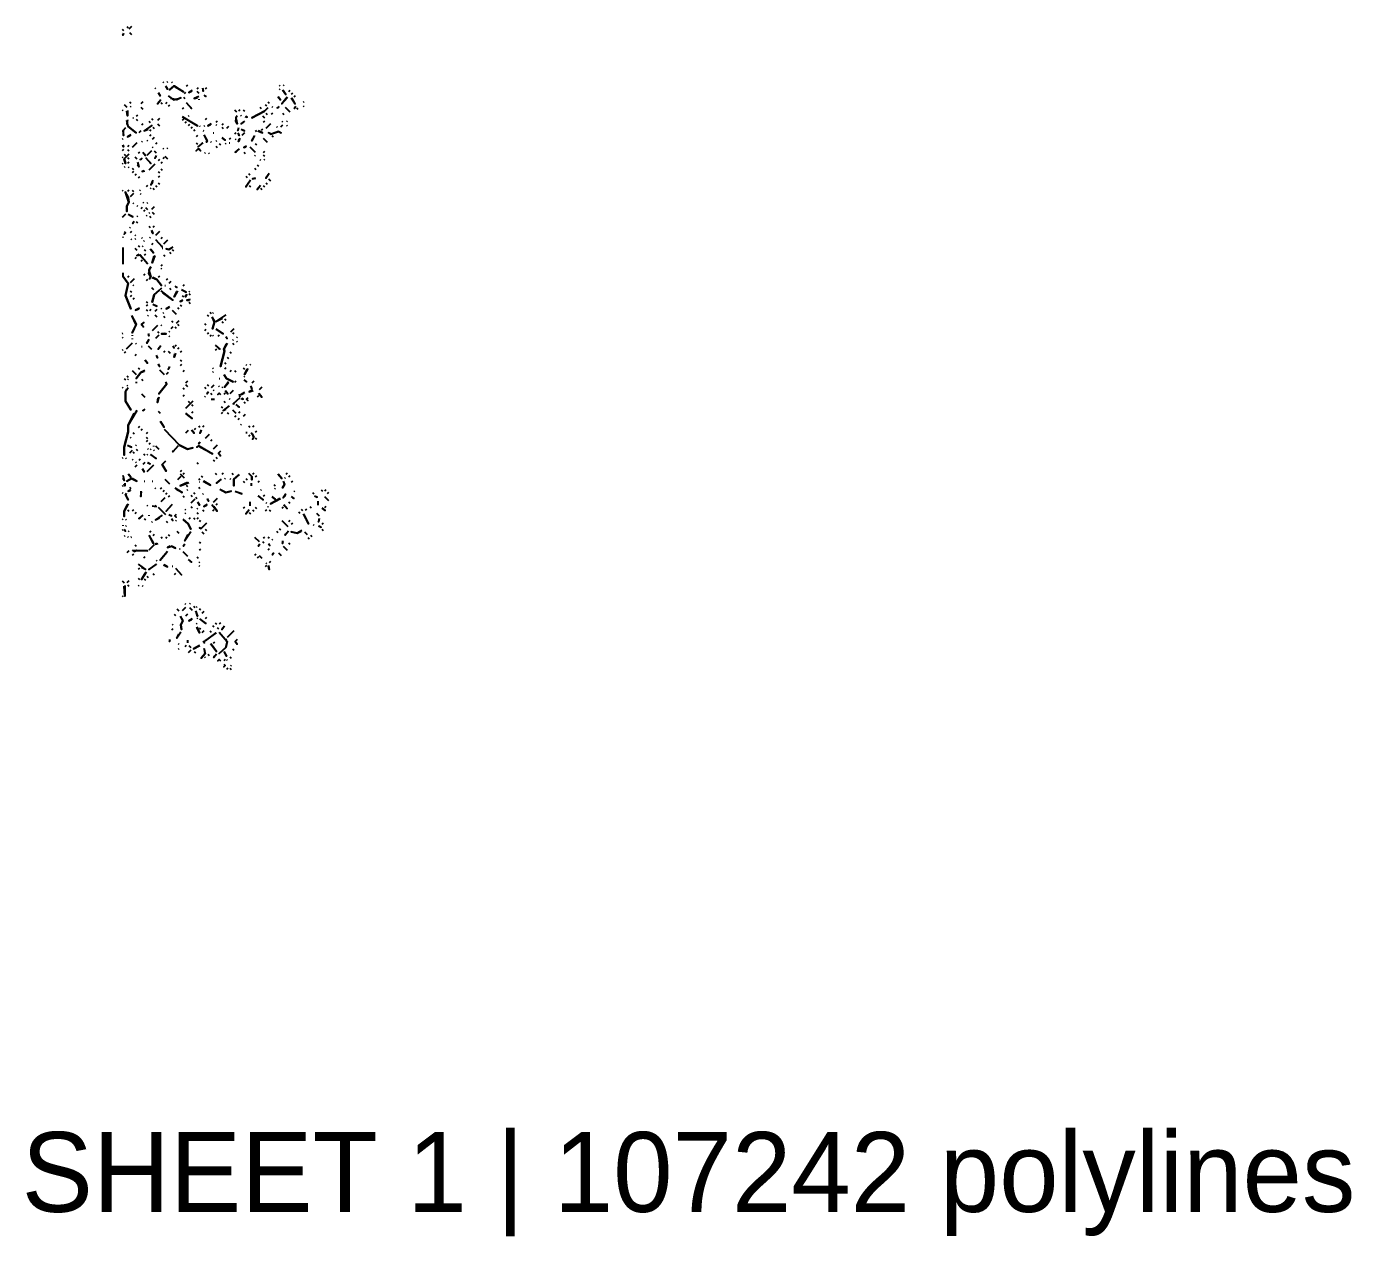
# Model space of a CAD drawing. Extents: x 1 to 2775, y -31 to 2075.
# Drawn here: x 1.2 to 333.1, y -30.8 to 272.2 of the extents above; entities that cross this region are included whole.
import ezdxf

# ---------------------------------------------------------------- set-up
doc = ezdxf.new("R2010")
doc.units = 0
doc.layers.add('LINEWORK', color=4, linetype='CONTINUOUS')
doc.layers.add('TITLEBLOCK', color=2, linetype='CONTINUOUS')

msp = doc.modelspace()

# ---------------------------------------------------------------- linework, layer by layer
at = {"layer": 'LINEWORK'}
for points in [[(26.3333, 272.1667), (26.6667, 271.8333)], [(27.5, 272.1667), (26.8333, 271.5)], [(25.1667, 271.5), (25.5, 271.1667)], [(25.5, 270.5), (25.3333, 270), (25.5, 270.3333)], [(27, 270.6667), (27.5, 270.1667)], [(33.3333, 256.8333), (33.5, 256.6667)], [(34.1667, 255.6667), (34.6667, 254.8333), (34.3333, 255.5)], [(35.3333, 258.3333), (35.5, 258.1667)], [(36, 257.3333), (36.5, 256.5), (36.1667, 257.1667)], [(36.5, 258.3333), (36.3333, 258.1667)], [(38.1667, 257.3333), (37, 256.3333), (38.1667, 257.3333), (40.5, 255.8333), (38.5, 257)], [(37.5, 258.3333), (37.6667, 258.1667)], [(41, 255.6667), (40.6667, 255.3333)], [(41.5, 257.5), (41.1667, 257.1667)], [(42.6667, 256.1667), (41.8333, 255.6667), (42.5, 256)], [(44.1667, 256.8333), (43.8333, 256.5)], [(43.8333, 256), (44.3333, 255.5)], [(45.3333, 256.8333), (45.5, 256), (45.5, 256.6667)], [(46.3333, 256.8333), (46, 256.5)], [(64.5, 257.5), (64.6667, 257.3333)], [(64.6667, 256.5), (64.5, 256.3333)], [(65.3333, 256.3333), (66.1667, 255.1667), (65.5, 256.1667)], [(65.6667, 257.5), (65.5, 257.3333)], [(67.1667, 256.1667), (66.8333, 255.8333)], [(25.6667, 252.6667), (26.3333, 252)], [(27, 253.3333), (27.3333, 253)], [(30.3333, 253.3333), (29.8333, 252.8333)], [(34.8333, 253.8333), (34, 252.8333), (34.6667, 253.6667)], [(34.8333, 253.1667), (35.1667, 252.8333)], [(36.3333, 253.1667), (36, 252.8333)], [(36.6667, 254.8333), (38, 253.8333), (39.8333, 254.3333), (38.8333, 253.8333), (37.3333, 254.1667)], [(37, 252.5), (36.6667, 252.1667)], [(40.5, 254.5), (40.8333, 254.1667)], [(41.1667, 253.1667), (42.5, 251.6667), (42.3333, 252)], [(44.3333, 254.6667), (43.1667, 254.1667), (44, 254.3333)], [(44.3333, 254), (44.3333, 253.8333)], [(45.6667, 255), (46.1667, 254.6667), (45.8333, 254.8333)], [(61, 252.6667), (61.3333, 252.3333)], [(61.6667, 253.3333), (62, 253)], [(64.1667, 254.6667), (64.8333, 253.8333), (64.3333, 254.5)], [(66.5, 254.5), (65.1667, 252.8333), (66.6667, 254.5)], [(67.8333, 255.5), (67.5, 255.1667)], [(67.5, 254.3333), (68.5, 252.8333), (67.6667, 254.3333)], [(68.5, 254.8333), (68.1667, 254.5)], [(70.6667, 253.3333), (70.5, 253.1667)], [(70.5, 252.3333), (70.6667, 252.1667)], [(25.1667, 251.3333), (25.3333, 251.1667)], [(26.5, 251.1667), (26.5, 249.8333), (26.3333, 251)], [(27.3333, 252.1667), (27.1667, 252)], [(27.8333, 249.3333), (28, 249.3333)], [(29, 250), (28.6667, 249.6667)], [(28.6667, 249), (29, 248.6667)], [(29.8333, 252), (30.3333, 251.5)], [(32.5, 249.1667), (32.8333, 248.8333)], [(34.5, 249.1667), (34, 248.6667)], [(40.5, 251.8333), (40.1667, 251.5)], [(40.1667, 249.6667), (44, 247.3333), (40.3333, 249.5)], [(40.5, 249), (40.1667, 248.6667)], [(41.8333, 249.8333), (41.6667, 249.6667)], [(46.3333, 249.1667), (46, 248.8333)], [(53.3333, 251.3333), (53.8333, 250.8333)], [(54, 249.8333), (53.6667, 249.3333), (54, 247.8333), (53.6667, 248.5), (53.8333, 249.6667)], [(54.6667, 251.3333), (54.3333, 251)], [(54.8333, 250), (55, 249.8333)], [(55.5, 251.3333), (55.8333, 251)], [(56, 249.6667), (56.5, 249.5), (56.1667, 249.6667)], [(61.6667, 251.8333), (60.8333, 251), (57.6667, 249.3333), (60.8333, 251)], [(59.6667, 252), (60, 251.6667)], [(60.3333, 249.8333), (60.8333, 249.3333)], [(61.1667, 250.5), (61.5, 250.1667)], [(62.8333, 250.5), (62.5, 250.1667)], [(62.6667, 252.1667), (62.8333, 252)], [(64.5, 252.1667), (64, 251.8333), (64.3333, 252)], [(65.3333, 250.5), (65.6667, 250.1667)], [(66, 252), (67.1667, 250.8333)], [(68.6667, 252.1667), (68.3333, 251.6667), (68.5, 252)], [(68.8333, 251.8333), (69.1667, 251.5)], [(26, 246.8333), (25.3333, 246), (25.5, 244.8333), (25.5, 246.3333)], [(26.5, 248.8333), (26.3333, 247.8333), (26.6667, 247.1667), (28.6667, 245.5), (26.6667, 247.1667), (26.3333, 248.6667)], [(29.8333, 246), (29.3333, 245.5)], [(30.3333, 247.8333), (30, 247.5)], [(32.6667, 247.5), (30.6667, 246), (31.6667, 246.5)], [(31.8333, 248.5), (32.1667, 248.1667)], [(32, 246.3333), (32.3333, 246)], [(32.8333, 247), (33.1667, 246.6667)], [(34, 247.8333), (34.5, 247.3333)], [(41.1667, 248.3333), (40.8333, 248)], [(42, 247.6667), (41.6667, 247.3333)], [(42.6667, 247), (42.3333, 246.6667)], [(43.3333, 246.3333), (43, 246)], [(44.5, 247.3333), (44.6667, 247.1667)], [(45.5, 246.1667), (45.6667, 246)], [(45.8333, 247.3333), (45.6667, 247.1667)], [(47.5, 247.8333), (46.6667, 247.3333), (47.3333, 247.6667)], [(49, 248.5), (48.6667, 248.1667)], [(48.6667, 247.6667), (48.8333, 247.5)], [(50.5, 247.8333), (50.1667, 247.5)], [(50.1667, 247), (50.5, 246.6667)], [(51.8333, 247.1667), (51.3333, 246.6667)], [(54.3333, 246.8333), (54.1667, 246.1667), (54.3333, 246.5)], [(55.8333, 248.5), (55, 247.8333), (55.6667, 248.3333)], [(55, 246.5), (55.8333, 246), (55.1667, 246.3333)], [(58.8333, 246.1667), (58.5, 245.8333)], [(59.1667, 246), (60.3333, 245.5), (59.3333, 246)], [(60.3333, 246.5), (60, 246.1667)], [(60.8333, 248.5), (60.5, 248.1667)], [(62.3333, 247.8333), (61.1667, 246.6667)], [(64.3333, 245.8333), (62.5, 245.1667), (61.8333, 245.5), (62.3333, 245.1667), (64.3333, 245.8333), (65, 245.5), (64.5, 245.8333)], [(63.8333, 247.1667), (64, 247)], [(65.3333, 247.5), (64.8333, 247)], [(65.1667, 248.5), (65.3333, 248.3333)], [(66.5, 248.5), (66.3333, 248.3333)], [(66.3333, 247.5), (66.5, 247.3333)], [(25.3333, 244), (25.1667, 243.8333)], [(25.3333, 242.5), (25.5, 242), (25.3333, 242.3333)], [(27.3333, 245), (26.5, 244.5), (27.1667, 244.8333)], [(26.8333, 242.3333), (26.5, 242)], [(28.8333, 243), (27.6667, 241.8333)], [(30.1667, 243.3333), (30, 243.1667)], [(31.3333, 243.6667), (31.5, 243.5)], [(32.3333, 245), (32, 244.6667)], [(33.1667, 244.3333), (32.6667, 243.8333)], [(33.8333, 243), (33.5, 242.6667)], [(44, 244.8333), (43.6667, 244.5)], [(43.6667, 243), (44, 242.6667)], [(45.3333, 243), (44.1667, 242), (45.5, 243)], [(45.6667, 245), (46.5, 243.5), (46.3333, 243.1667), (46.5, 243.5), (45.8333, 244.8333)], [(47.3333, 243.3333), (47.5, 243.1667)], [(48, 245.5), (48.1667, 245.5)], [(48.8333, 243.5), (48.6667, 243.3333)], [(49.5, 242.8333), (49.8333, 242.5)], [(50.1667, 244.3333), (51, 243.6667), (50.3333, 244.1667)], [(51.1667, 242.8333), (51, 242.6667)], [(52.3333, 244.1667), (52, 243.8333)], [(52, 243), (52.1667, 243)], [(53.6667, 245.5), (53.3333, 245.1667)], [(53.5, 244), (53.6667, 243.8333)], [(54.1667, 245.5), (54.5, 244.8333), (54.3333, 245.3333)], [(54.6667, 244.1667), (54.3333, 243.3333), (54.5, 244)], [(55.8333, 245.5), (55.1667, 244.8333)], [(58.3333, 244.8333), (57.6667, 243.5), (58.3333, 244.6667)], [(58.5, 242.8333), (58.8333, 242.5)], [(60.5, 244.1667), (61.5, 243.1667)], [(62.6667, 244.8333), (63, 244.5)], [(25.5, 241.3333), (25.1667, 241)], [(25.1667, 239.5), (25.3333, 239.3333)], [(26.8333, 240.1667), (25.6667, 239), (26, 237.8333), (25.6667, 239)], [(25.6667, 240.1667), (26, 239.8333)], [(26.5, 241.3333), (26.8333, 241)], [(26.5, 239.3333), (26.8333, 239)], [(28.3333, 239.5), (28.8333, 239)], [(29.5, 240.6667), (29.1667, 240.3333)], [(30.1667, 239.1667), (29.6667, 238.8333), (30, 239)], [(30.3333, 240.6667), (31, 239.8333), (30.8333, 240.1667)], [(31, 239.3333), (32.3333, 237.8333), (32.1667, 238.1667)], [(32.5, 241), (31.3333, 239.8333)], [(32.6667, 242), (32.8333, 241.8333)], [(33.1667, 241), (33.6667, 240.5)], [(33.6667, 239.8333), (33.3333, 239.1667), (33.6667, 239.6667)], [(35.3333, 241.6667), (35.5, 241.5)], [(35.6667, 239.3333), (35.3333, 239)], [(35.8333, 239.6667), (36.5, 239)], [(36.5, 241.6667), (36.3333, 241.5)], [(44.1667, 241.5), (43.6667, 241), (44.1667, 241.5), (44.8333, 241), (44.3333, 241.5)], [(46, 240.5), (45.8333, 240.3333)], [(46.8333, 240.5), (47, 240.3333)], [(48.6667, 242.1667), (49, 241.8333)], [(54.5, 241.5), (53.5, 240.6667), (53.8333, 240.8333)], [(56.3333, 242.1667), (55.6667, 241.8333), (56.1667, 242)], [(55.6667, 240.6667), (56, 240.3333)], [(57.1667, 242), (58.5, 240.6667)], [(58.5, 239.8333), (58.3333, 239.6667)], [(60.8333, 240.8333), (60.5, 240.5)], [(60.5, 240), (60.8333, 239.6667)], [(25.3333, 237.8333), (25.1667, 237.6667)], [(25.8333, 237), (25.6667, 236.8333)], [(26.8333, 238.1667), (26.5, 237.8333)], [(26.6667, 237), (26.8333, 236.8333)], [(27.6667, 236.6667), (28, 236.3333)], [(28, 235.8333), (27.6667, 235.5)], [(29, 238.1667), (29.3333, 237), (29, 237.5)], [(30.6667, 236), (30.1667, 235.8333), (30.8333, 236)], [(33.3333, 237.6667), (31.8333, 236.1667)], [(34.5, 238.8333), (34.1667, 238.5)], [(34.1667, 235.8333), (34.5, 235.5)], [(35.1667, 238.1667), (34.8333, 237.8333)], [(34.8333, 236.5), (35.1667, 236.1667)], [(58.3333, 236.6667), (58.6667, 236.3333)], [(59, 237.5), (59.3333, 237.1667)], [(59.6667, 238.8333), (59.8333, 238.6667)], [(60.8333, 238.8333), (60.6667, 238.6667)], [(28.6667, 235.1667), (28.3333, 234.8333)], [(29.5, 234.5), (29.1667, 234.1667)], [(31.5, 232.3333), (31.1667, 232)], [(32.8333, 233.6667), (32.3333, 232.5), (32.8333, 233.1667)], [(33.5, 232.3333), (33.8333, 232)], [(34.5, 234.6667), (34.1667, 234.3333)], [(34.1667, 233), (34.5, 232.6667)], [(56.1667, 234.6667), (56.5, 234.3333)], [(57.3333, 233.6667), (56.1667, 232), (57.1667, 233.5)], [(56.8333, 235.3333), (57.1667, 235)], [(57, 232.3333), (57.3333, 232)], [(58.5, 234.1667), (57.8333, 234), (58.6667, 234.1667)], [(59.8333, 232.3333), (59, 231.3333), (59.6667, 232.1667)], [(60.5, 232.3333), (60.8333, 232)], [(62, 235.3333), (61.1667, 234.1667), (61.8333, 235.1667)], [(61.1667, 233), (61.5, 232.6667)], [(61.8333, 234), (62.3333, 233.5)], [(25.1667, 231.1667), (25.3333, 231)], [(25.8333, 230.8333), (26.6667, 229.3333), (26.8333, 228.1667), (26.3333, 227.1667), (26.3333, 225.8333), (26.3333, 227.1667), (26.8333, 228.1667), (26, 230.6667)], [(26.8333, 231.1667), (26.5, 230.8333)], [(28, 230.3333), (27.1667, 229.5)], [(27.6667, 231.1667), (28, 230.8333)], [(29.6667, 231.1667), (29.5, 231)], [(29.6667, 230.3333), (29.8333, 230.1667)], [(32.3333, 231.6667), (32.1667, 231.5)], [(32.8333, 231.6667), (33.1667, 231.3333)], [(59.8333, 231.6667), (60.1667, 231.3333)], [(27.8333, 228), (28, 227.8333)], [(28.8333, 227.3333), (29, 227.1667)], [(30.1667, 226.8333), (29.8333, 226.5)], [(30.3333, 228.1667), (30.5, 228)], [(30.8333, 226.1667), (30.5, 225.8333)], [(31, 226.8333), (31.5, 226.3333)], [(31.5, 228), (31.3333, 227.8333)], [(33.1667, 227), (32.5, 226.3333)], [(32.6667, 225.6667), (33.1667, 225.1667)], [(26, 225.1667), (25.1667, 224.3333)], [(26.6667, 225.1667), (27.8333, 224.5), (26.8333, 225)], [(28.1667, 223.3333), (27.8333, 222.8333), (28, 223.1667)], [(28.6667, 223.3333), (29, 223)], [(29, 224.6667), (28.8333, 224.5)], [(31.3333, 224.8333), (31.1667, 224.6667)], [(32, 225.5), (31.8333, 225.3333)], [(32, 224.6667), (32.3333, 224.3333)], [(25.3333, 219.5), (25.3333, 219.3333)], [(25.6667, 220.8333), (26, 220.5), (25.6667, 220.1667), (26, 220.5)], [(27.1667, 221.8333), (27, 221.6667)], [(27.5, 220.8333), (27.1667, 220.5)], [(28.3333, 220), (28.5, 219.8333)], [(30, 219.3333), (30.1667, 219.1667)], [(31.8333, 222.1667), (32.1667, 221.8333)], [(32.1667, 219.3333), (32, 219.1667)], [(32.5, 221.1667), (32.8333, 220.3333), (32.5, 220.8333)], [(33.1667, 222.1667), (32.8333, 221.8333)], [(34.5, 220.8333), (33.5, 219.8333)], [(35.1667, 219.3333), (34.8333, 219)], [(25.3333, 216.8333), (25.3333, 212.6667)], [(27.3333, 219), (27.5, 218.8333)], [(28.5, 219), (28.3333, 218.8333)], [(28.3333, 216.6667), (28.8333, 216.1667)], [(29.1667, 217.3333), (29.5, 217)], [(30.3333, 217.1667), (30.1667, 217)], [(30.6667, 218.5), (30.5, 218.3333)], [(30.6667, 216.3333), (31, 216)], [(32.1667, 216.5), (33, 215.5), (32.3333, 216.3333)], [(32.8333, 217.8333), (32.5, 217.5)], [(33.5, 218.8333), (35.1667, 217), (35, 217.3333)], [(35.1667, 216.6667), (35.3333, 216.6667)], [(36.5, 218.6667), (35.5, 217.6667)], [(37.8333, 217), (36.8333, 216.3333), (36.1667, 216.5), (36.8333, 216.3333), (37.6667, 216.8333)], [(37.6667, 216.3333), (38, 216)], [(28.6667, 214.3333), (28.3333, 214)], [(29.3333, 215.1667), (28.8333, 214.8333), (29.6667, 215), (31.5, 212.8333), (29.5, 215)], [(30.1667, 213.6667), (29.8333, 213.3333)], [(31, 215.1667), (30.6667, 214.8333)], [(33.3333, 214.8333), (32.6667, 213), (33.1667, 214.6667)], [(35.1667, 212.5), (34.8333, 212.1667)], [(35.5, 215), (35.8333, 214.6667)], [(37, 215.6667), (37.3333, 215.3333)], [(25.3333, 210.5), (25.3333, 209.6667), (26.6667, 207.8333), (26, 204.8333), (27.3333, 201.5), (26, 204.8333), (26.6667, 207.8333), (25.3333, 209.6667)], [(26.8333, 209.6667), (26.5, 209.3333)], [(30.8333, 210.1667), (30.5, 209.8333)], [(32.3333, 212), (31.8333, 211.1667), (32.3333, 209.5), (32, 209), (32.3333, 209.5), (31.8333, 210.3333), (32.1667, 211.8333)], [(32.6667, 209.3333), (33.8333, 208.8333), (35, 207.3333), (33.8333, 208.8333), (32.8333, 209.3333)], [(34.5, 209.6667), (34.1667, 209.3333)], [(34.8333, 211.6667), (35, 211.5)], [(28.1667, 209), (27.1667, 208)], [(27.1667, 206), (27.5, 205.6667)], [(27.8333, 207.5), (28, 207.3333)], [(31.5, 208.8333), (31.1667, 208.5)], [(32.5, 206.8333), (33, 206.3333)], [(35, 206.6667), (33.1667, 205), (32.6667, 203.1667), (33.1667, 205), (34.5, 206.1667)], [(34.8333, 206), (37.8333, 203.6667), (35.3333, 205.5)], [(35.8333, 207.3333), (36, 207.3333)], [(36.5, 209), (36.1667, 208.6667)], [(37.3333, 208.3333), (36.8333, 207.8333)], [(37, 206.6667), (37.3333, 206.3333)], [(39, 206), (38.1667, 204.5), (38.8333, 205.8333)], [(38.3333, 207.1667), (38.8333, 206.8333), (38.5, 207)], [(40, 206.3333), (41.1667, 205.6667), (40.1667, 206.1667)], [(40.6667, 207.5), (40.3333, 207.1667)], [(42, 205.8333), (41.8333, 205.6667)], [(27.5, 204.8333), (27.1667, 204.5)], [(28.1667, 204.1667), (27.8333, 203.8333)], [(31.1667, 203.3333), (31.5, 203)], [(31.5, 202.5), (31.1667, 202.1667)], [(32.8333, 202.6667), (33.8333, 202.1667), (33, 202.5)], [(40.3333, 203.6667), (39.6667, 203.3333), (40.1667, 203.5)], [(39.6667, 202.5), (40, 202.1667)], [(40.1667, 204.8333), (40.5, 204.5)], [(41.3333, 205.1667), (41, 204.5), (41.1667, 205)], [(42.1667, 203.8333), (41.3333, 203.6667), (42, 203.6667)], [(41.8333, 205.3333), (42.1667, 205)], [(41.8333, 203.1667), (42.1667, 202.8333)], [(27.5, 199.8333), (28.6667, 197.6667), (27.6667, 195.5), (28.6667, 197.5), (27.6667, 199.6667)], [(29.5, 201.6667), (28.5, 201.1667), (29.3333, 201.5)], [(31.1667, 201.3333), (31.5, 201)], [(31.6667, 199.8333), (31.5, 199.6667)], [(32.3333, 201.3333), (32, 201)], [(33.8333, 201.3333), (33.3333, 200.8333)], [(33.3333, 200), (33.8333, 199.5)], [(34.8333, 201.6667), (35, 201.5)], [(35.5, 200.5), (35.3333, 200.3333)], [(35.5, 199.6667), (35.8333, 199.3333)], [(37, 202), (36.1667, 201.5), (36.8333, 201.8333)], [(37.6667, 201.1667), (38.6667, 200.1667)], [(39, 201.8333), (39.3333, 201.5)], [(46.5, 200), (46.8333, 199.6667)], [(47.1667, 200.6667), (47.5, 200.3333)], [(47.6667, 199.5), (48.3333, 198.3333), (47.8333, 196.5), (48.3333, 198.1667), (47.8333, 199.3333)], [(48, 200.5), (47.8333, 200.3333)], [(51.1667, 200), (48.6667, 198.3333), (50.3333, 199.1667)], [(30.6667, 198.1667), (30, 197.6667), (30.5, 197), (30, 197.5), (30.5, 198)], [(34, 197.3333), (32.6667, 196)], [(34, 195.8333), (34.3333, 195.5)], [(34.8333, 197.5), (35, 197.3333)], [(37, 195.8333), (36.8333, 195.6667)], [(37.8333, 197), (37.3333, 196.5)], [(37.5, 198.5), (37.8333, 198.1667)], [(38.3333, 197), (38.6667, 196.6667)], [(39.3333, 198.5), (38.6667, 197.8333)], [(39, 197.6667), (39.3333, 197.3333)], [(45.8333, 197.8333), (46.1667, 197.5)], [(46.1667, 196.3333), (45.8333, 196)], [(48.6667, 196.5), (50.5, 195.1667), (48.8333, 196.3333)], [(50.1667, 198.3333), (50.5, 198)], [(50.8333, 199), (51.1667, 198.6667)], [(53.1667, 196.5), (52.3333, 195.6667)], [(25.3333, 195.3333), (25.1667, 195.1667)], [(25.1667, 194.3333), (25.3333, 194.1667)], [(27.6667, 192.8333), (26.1667, 191.3333)], [(27.6667, 194.8333), (27.6667, 194.6667)], [(27.6667, 194), (27.6667, 193.8333)], [(28.5, 192.8333), (28.6667, 192.6667)], [(31.8333, 193.8333), (31.3333, 192.8333), (31.8333, 193.6667)], [(31.6667, 195.3333), (31.8333, 194.6667), (31.8333, 195.1667)], [(34.3333, 194.8333), (33.5, 194)], [(35.5, 195.3333), (35, 195.1667), (36.1667, 195.1667), (35.6667, 195.3333)], [(36.8333, 194.6667), (37, 194.5)], [(46.8333, 195.5), (46.5, 195.1667)], [(47.5, 194.8333), (47.1667, 194.5)], [(47.8333, 194.8333), (48, 194.6667)], [(49.5, 194.8333), (49.1667, 194.5)], [(51.5, 192.8333), (50.6667, 191.3333), (50.8333, 190.8333), (49.8333, 187), (50.8333, 190.8333), (50.6667, 191.3333), (51.3333, 192.6667)], [(51.1667, 194.5), (51.5, 194), (51.3333, 194.3333)], [(52.8333, 195.5), (53.1667, 195.1667)], [(53, 193.6667), (52.8333, 193.5)], [(52.8333, 192.8333), (53.1667, 192.5)], [(54, 194.3333), (53.8333, 194.1667)], [(53.8333, 193.3333), (54, 193.1667)], [(25.3333, 191.1667), (25.1667, 191)], [(26, 190.6667), (25.6667, 190.3333)], [(28.6667, 190), (28.3333, 189.6667)], [(30, 192), (30.1667, 192)], [(31.6667, 192.1667), (32.5, 191.3333)], [(33.6667, 189.8333), (34, 189.1667), (33.8333, 189.6667)], [(34.8333, 192.1667), (34.1667, 191.3333), (34.6667, 192)], [(35.8333, 190.8333), (35.5, 190.5)], [(36.6667, 190.8333), (37.1667, 190.3333)], [(37.8333, 192.1667), (38.1667, 191.6667), (38, 192)], [(38.5, 190.3333), (38.1667, 189.3333), (38.3333, 190.1667)], [(38.6667, 192.3333), (38.3333, 192)], [(39.3333, 191.6667), (39, 191.3333)], [(40, 190.8333), (39.6667, 190.5)], [(48.5, 192.3333), (49.6667, 191.3333), (49.3333, 191.5)], [(48.8333, 191.3333), (48.5, 191)], [(51.5, 189.3333), (51.8333, 189)], [(52.1667, 190.6667), (52.5, 190.3333)], [(27.6667, 186), (28.6667, 185)], [(30.8333, 186), (29.8333, 185.5), (28.6667, 184), (29.8333, 185.5), (30.6667, 185.8333)], [(29.1667, 186.6667), (29.5, 186.3333)], [(30.8333, 188.6667), (31.5, 187.8333), (31, 188.5)], [(34.1667, 187.6667), (34.5, 187), (34.1667, 187.5)], [(34.5, 186.1667), (35.6667, 185)], [(37, 187), (36.6667, 186.3333), (37, 186.8333)], [(39.6667, 188.6667), (40, 188.3333)], [(40, 187.5), (39.6667, 187.1667)], [(40.6667, 186), (40.3333, 185.6667)], [(47.8333, 186.6667), (48, 186.5)], [(50.8333, 188), (51.1667, 187.6667)], [(51.1667, 186.6667), (50.8333, 186.3333)], [(52.5, 186), (52.1667, 185.6667)], [(53.3333, 186), (53.6667, 185.6667)], [(55.5, 186.6667), (55.8333, 186.3333)], [(56.6667, 186.5), (55.8333, 185), (56.5, 186.3333)], [(56.1667, 187.5), (56.3333, 187.3333)], [(57.3333, 187.5), (57.1667, 187.3333)], [(25.6667, 184), (26, 183.6667)], [(26.3333, 184.6667), (26.6667, 184.3333)], [(26.6667, 183.8333), (26.5, 183.6667)], [(28.6667, 183.1667), (28.6667, 182.8333)], [(30, 183.8333), (30.3333, 183.5)], [(36, 183.1667), (36.3333, 182.6667), (34.3333, 180.1667), (36.3333, 182.6667), (36.1667, 183)], [(36.6667, 185.5), (36.1667, 185)], [(41.5, 183.3333), (41, 182.8333)], [(48, 185.6667), (47.8333, 185.5)], [(49.5, 184), (49.6667, 184)], [(50.6667, 185), (51.3333, 184), (53, 183.1667), (51.3333, 184), (50.8333, 184.8333)], [(51.8333, 183.1667), (50.8333, 181.8333), (51.8333, 183)], [(53.6667, 183.3333), (53.3333, 183)], [(55.8333, 184.5), (55.6667, 184.3333)], [(55.6667, 183.6667), (56.3333, 183.1667), (56, 183.3333)], [(58.1667, 183.3333), (57.6667, 182.8333)], [(25.1667, 181.8333), (25.3333, 181.6667)], [(26.6667, 181.6667), (26, 180.6667), (26, 178.3333), (27.3333, 176.1667), (26, 178.3333), (26, 180.6667), (26.3333, 181.3333)], [(26.3333, 182.3333), (26.5, 182.1667)], [(30, 180.1667), (30.8333, 179.3333)], [(34.3333, 179.3333), (34, 178), (34.1667, 179.1667)], [(40.3333, 181.6667), (40.6667, 181.3333)], [(40.6667, 179.8333), (40.3333, 179.5)], [(41, 182.5), (41.5, 182)], [(45.8333, 181.8333), (46.1667, 181.5)], [(46, 179.5), (45.8333, 179.3333)], [(46.5, 182.5), (46.8333, 182.1667)], [(46.8333, 180.6667), (46.5, 180.1667), (46.6667, 180.5)], [(47.3333, 180.3333), (47.6667, 180)], [(48.1667, 182.3333), (47.5, 181.6667)], [(48, 181.1667), (48.1667, 181)], [(49.5, 180.3333), (49.1667, 180), (49.5, 180.3333), (49.8333, 180)], [(49.3333, 182.1667), (49.5, 182)], [(50.3333, 181.8333), (50.1667, 181.6667)], [(51, 180.3333), (50.6667, 180)], [(51, 181), (51.6667, 180.1667), (51.1667, 180.8333)], [(53, 181), (52.1667, 180.1667)], [(54.5, 180.1667), (54.6667, 179.5), (54.6667, 180)], [(55.8333, 180.5), (55, 180), (55.6667, 180.3333)], [(57.8333, 181.1667), (57, 180.6667), (58, 181)], [(57.3333, 182.1667), (57.6667, 181.5), (57.5, 182)], [(59.3333, 179.6667), (59, 179.3333)], [(59.3333, 180.3333), (60.1667, 179.3333), (59.5, 180.1667)], [(60.1667, 181.8333), (59.5, 181.1667)], [(28.8333, 176), (26.6667, 172.3333), (26.6667, 170.6667), (25.6667, 166.8333), (25.6667, 164.8333), (25.6667, 166.8333), (26.6667, 170.6667), (26.6667, 172.3333), (28.1667, 175.3333)], [(30.8333, 176.3333), (30.3333, 176), (30.6667, 176.1667)], [(42.8333, 178.3333), (41, 176.5)], [(41.6667, 178.3333), (42, 178)], [(42.5, 177.5), (42.8333, 177.1667)], [(47.5, 178.8333), (48.3333, 178.8333)], [(50, 177), (50.3333, 176.6667)], [(52, 177.1667), (50.5, 176), (51.1667, 176.3333)], [(50.6667, 178.3333), (51, 178)], [(52, 179), (52.1667, 178.8333)], [(52.8333, 176.1667), (53.6667, 175.3333)], [(54.6667, 179.1667), (53, 177.6667), (53.3333, 177.8333)], [(53.6667, 177.5), (54.5, 176.8333), (54.1667, 177)], [(55, 179), (55.5, 178.8333), (55.1667, 179)], [(55.6667, 178.1667), (56, 177.8333)], [(56.6667, 179.1667), (56.3333, 178.8333), (56.6667, 178.5), (56.3333, 178.8333)], [(34.1667, 175.8333), (34.6667, 175.3333)], [(34.6667, 173.3333), (35.6667, 171.8333), (34.8333, 173.1667)], [(41, 175.3333), (42.6667, 174), (41.1667, 175.1667)], [(42.8333, 175.6667), (42.5, 175.3333)], [(50.3333, 175.5), (50, 175.1667)], [(51.5, 175.5), (51.8333, 175.1667)], [(53.6667, 174.6667), (53.3333, 174.3333)], [(54.5, 174), (54.1667, 173.6667)], [(54.6667, 175.6667), (54.3333, 175.3333)], [(56, 175), (55.5, 174.5)], [(27.1667, 169.3333), (27.3333, 169.1667)], [(27.8333, 170.5), (28.1667, 170.1667)], [(29.5, 172), (29.1667, 171.6667)], [(30.1667, 171.3333), (29.8333, 171)], [(31.5, 170.5), (31.1667, 170.1667)], [(31.1667, 169.3333), (31.5, 169)], [(35.6667, 171.3333), (39.5, 167.3333), (41.5, 166.3333), (42.8333, 166.6667), (41.5, 166.3333), (39.5, 167.3333), (35.8333, 171.1667)], [(41.6667, 171), (41, 170.3333)], [(42.5, 171.1667), (43.1667, 170.3333), (42.6667, 171)], [(43.5, 171.5), (43.1667, 171.1667)], [(44.3333, 172.1667), (44.6667, 171.8333)], [(45, 171.1667), (44.6667, 170.3333), (45, 170.8333)], [(45.6667, 172.1667), (45.3333, 171.8333)], [(47, 170), (46, 169)], [(55, 172.5), (54.8333, 172.3333)], [(56.1667, 170.5), (56.5, 170.5)], [(56.8333, 172.1667), (57.1667, 171.8333)], [(57.1667, 169.8333), (56.8333, 169.5)], [(57.5, 170.5), (58.1667, 169.5), (57.8333, 168.8333), (58.1667, 169.3333), (57.8333, 170.1667)], [(58.1667, 172.1667), (57.8333, 171.8333)], [(58.8333, 170.8333), (58.5, 170.5)], [(26.5, 167.3333), (27.5, 166.8333), (26.6667, 167.1667)], [(27.6667, 166), (27, 165.3333)], [(28.6667, 167.3333), (28.5, 167.1667)], [(28.6667, 166.3333), (29, 166)], [(31.5, 168.5), (31.1667, 168.1667)], [(31.5, 166.5), (31.6667, 166.3333)], [(32.1667, 167.8333), (31.8333, 167.5)], [(32.3333, 166.3333), (32.1667, 166.1667)], [(33, 167.1667), (33, 167)], [(33, 166.1667), (33.1667, 166)], [(33.5, 167.1667), (34.3333, 166.3333)], [(39.1667, 167.1667), (37.8333, 165.6667), (38, 166)], [(44.3333, 167.1667), (43.8333, 166.8333), (44.3333, 167.1667), (47.8333, 165.1667), (44.6667, 166.8333)], [(44.6667, 168.1667), (44.3333, 167.6667), (44.5, 168)], [(47.6667, 168.6667), (47.3333, 168.3333)], [(49, 167.3333), (48, 166.3333)], [(58.5, 169.1667), (58.8333, 168.8333)], [(25.3333, 164.1667), (25.1667, 164)], [(26, 164.1667), (26.1667, 164)], [(27.6667, 163.8333), (27.8333, 163.6667)], [(27.8333, 165.6667), (28.1667, 165.3333)], [(28.5, 163.1667), (28.6667, 163)], [(29.6667, 163.8333), (29.3333, 163.5)], [(30.8333, 163), (30.3333, 162.5)], [(30.5, 165.1667), (30.8333, 164.8333)], [(31.5, 165), (31.3333, 164.8333)], [(31.5, 163), (32.1667, 162.6667), (31.6667, 163)], [(32.1667, 165), (33.6667, 164), (32.3333, 165)], [(36, 163.3333), (35.1667, 162.5), (36.1667, 160.8333), (35.1667, 162.5)], [(43.8333, 163), (44.1667, 162.6667)], [(48, 163.6667), (48.3333, 163.3333)], [(48.6667, 164.3333), (49, 164)], [(49.8333, 165.8333), (49.3333, 165.3333), (49.8333, 164.6667), (49.3333, 165.3333)], [(25.3333, 159.8333), (25.6667, 158.5), (25.3333, 159)], [(26.6667, 160.1667), (27.3333, 159.3333), (26.8333, 160)], [(28.8333, 162.3333), (28.3333, 161.8333)], [(30.1667, 161.5), (30.6667, 160.6667), (30.3333, 161.3333)], [(33, 162.3333), (31.3333, 160.6667)], [(39.8333, 159.5), (39, 158.6667)], [(40, 161), (39.6667, 160.6667)], [(39.6667, 160.1667), (40.6667, 159.1667)], [(40.6667, 160.3333), (40.3333, 160)], [(45, 159.6667), (45.3333, 159.3333)], [(48.5, 160.3333), (48.8333, 160)], [(50.5, 160.3333), (50.1667, 160)], [(52.6667, 160.3333), (53, 160)], [(54.5, 160), (53.1667, 158.8333), (53.1667, 157.1667), (53.1667, 158.8333), (54.3333, 159.8333)], [(56.8333, 160.3333), (57.6667, 159.5), (57.6667, 158.6667), (57.6667, 159.5)], [(58.1667, 160.3333), (57.8333, 160)], [(58.8333, 159.6667), (58.5, 159.3333)], [(64.1667, 160.1667), (65.1667, 159), (64.3333, 160)], [(66.5, 160.3333), (66.1667, 160)], [(67.1667, 159.6667), (66.8333, 159.3333)], [(25.3333, 157.1667), (25.1667, 157)], [(25.8333, 157.8333), (25.8333, 157.1667), (25.6667, 157.6667)], [(27.5, 159), (26.3333, 158.3333), (27.5, 159), (28.8333, 158.3333), (27.6667, 159)], [(27.3333, 156.1667), (26.6667, 155.8333), (27.1667, 156)], [(27, 156.8333), (27.3333, 156.5)], [(30.6667, 158.3333), (30.8333, 158.3333)], [(32.6667, 158.3333), (32.8333, 158.3333)], [(33.3333, 156.6667), (33.5, 156.5)], [(35, 156.6667), (34.6667, 156.3333)], [(35.6667, 156), (35.3333, 155.6667)], [(35.8333, 158.8333), (37, 157.6667)], [(38.3333, 156.6667), (40.1667, 155.5), (38.8333, 156.1667)], [(41.5, 158), (39.6667, 157.1667), (41.8333, 158)], [(41.1667, 157.3333), (41.5, 157)], [(41.5, 156.1667), (41.3333, 156)], [(44.3333, 159), (44.6667, 158.6667)], [(44.3333, 156.8333), (44.6667, 156.5)], [(44.5, 158.1667), (44.6667, 158.1667)], [(45.5, 158.3333), (47.3333, 157.3333), (45.6667, 158.3333)], [(50, 158.8333), (48.8333, 157.8333), (49.8333, 158.6667)], [(49.6667, 156.3333), (51.1667, 155.5), (52.5, 155.8333), (51.1667, 155.5), (49.8333, 156.1667)], [(51, 159), (50.8333, 158.8333)], [(52.1667, 159), (52.3333, 158.8333)], [(55.5, 158.3333), (55.8333, 158)], [(56.1667, 159), (56.5, 158.6667)], [(57.5, 157.8333), (57.5, 157.1667)], [(59.5, 158.3333), (59.1667, 158)], [(60, 156.1667), (59.8333, 156)], [(63.1667, 157.5), (63.5, 157.1667)], [(63.5, 156.5), (63.3333, 156.3333)], [(65.5, 158.3333), (65.8333, 157.5), (65.3333, 156.6667), (65.8333, 157.5), (65.6667, 158.1667)], [(66, 159.1667), (65.8333, 159)], [(67.8333, 158.3333), (67.5, 158)], [(75, 156.1667), (75.3333, 155.8333)], [(76.1667, 156.1667), (75.8333, 155.8333)], [(25.1667, 155.5), (25.3333, 155.3333)], [(26.6667, 152.6667), (25.6667, 150.8333), (25.6667, 149.5), (25.6667, 150.8333), (26.5, 152.5)], [(26.1667, 155.3333), (26, 154.8333), (26.6667, 153.6667), (26, 155.1667)], [(29.8333, 155.8333), (29.8333, 154.5), (30, 155.6667)], [(35.8333, 154.1667), (34.8333, 153.1667)], [(36.3333, 155.3333), (36, 155)], [(37, 154.6667), (36.6667, 154.3333)], [(40.3333, 154.6667), (40.6667, 154.3333)], [(42.3333, 154.8333), (42.6667, 154.5)], [(43.3333, 153.8333), (42.3333, 152.8333)], [(43, 155.5), (43.3333, 155.1667)], [(43.5, 154.3333), (43.8333, 154)], [(44, 153.1667), (44.5, 152.3333), (44.1667, 153)], [(45.5, 155.1667), (45.3333, 155)], [(46.5, 154), (46.8333, 153.3333), (46.5, 153.8333)], [(49, 154), (48, 153)], [(49, 152.6667), (48.6667, 152.3333)], [(53.5, 155.8333), (55.1667, 155.1667), (53.6667, 155.6667)], [(57.1667, 153.1667), (57.1667, 152.1667)], [(59.1667, 154.6667), (60.5, 153.6667), (59.3333, 154.6667)], [(60.8333, 154.8333), (60.5, 154.5)], [(61.1667, 153), (61.3333, 152.8333)], [(64.6667, 154), (62.3333, 152.6667), (64.8333, 154)], [(62.6667, 154.5), (63.5, 153.8333), (62.8333, 154.3333)], [(66.1667, 155.1667), (65.5, 154.1667), (66.1667, 154.8333)], [(66.8333, 153.1667), (67.1667, 152.8333)], [(67.5, 154.5), (68.1667, 154), (67.8333, 154.1667)], [(68.3333, 155.8333), (68.1667, 155.6667)], [(72.8333, 155.5), (73.1667, 155.1667)], [(73.3333, 154.6667), (74, 154.3333), (73.5, 154.5)], [(74.1667, 153.3333), (74.1667, 152.3333)], [(75.8333, 154.5), (76.8333, 153.5)], [(76.8333, 155.5), (76.5, 155.1667)], [(26.5, 151.1667), (26.8333, 150.8333)], [(28, 151.1667), (27.6667, 150.8333)], [(28.6667, 150.5), (28.3333, 150.1667)], [(30.3333, 149.8333), (29.3333, 149), (29.6667, 149.1667)], [(31.3333, 152.3333), (31.5, 152.1667)], [(31.8333, 149.8333), (31.8333, 149.6667)], [(32.6667, 152.1667), (33.6667, 152), (33.3333, 152.1667)], [(35.1667, 149.8333), (33.5, 148.6667), (34.5, 149.1667)], [(34.1667, 151.8333), (36, 150)], [(37.6667, 152.5), (36.1667, 150.8333), (37.5, 152.3333)], [(36.8333, 150), (37.5, 149.6667), (37, 149.8333)], [(38.6667, 150), (38.3333, 149.6667), (38.6667, 149.3333), (38.3333, 149.6667)], [(40.8333, 151.3333), (41, 151.1667)], [(41, 150.3333), (40.8333, 150.1667)], [(42.3333, 152), (42.6667, 151.6667)], [(44, 151.5), (43.8333, 151.3333)], [(43.8333, 150.5), (44.1667, 150.1667)], [(45.3333, 151.1667), (45.6667, 150.8333)], [(46.5, 152.5), (45.6667, 152), (46.3333, 152.3333)], [(47.6667, 152.5), (49, 150.8333), (48.1667, 152)], [(48.1667, 151.1667), (47.8333, 150.8333)], [(55.8333, 151.8333), (55.5, 151.5)], [(57, 151.1667), (56.1667, 150.1667), (56.8333, 151)], [(57, 150.5), (57.3333, 150.1667)], [(57.8333, 151.1667), (58.1667, 150.8333)], [(58.5, 151.8333), (58.8333, 151.5)], [(61.3333, 151.1667), (61, 150.8333)], [(61.6667, 152), (61.6667, 151.8333)], [(62, 151.1667), (62.3333, 150.8333)], [(65.5, 151.8333), (65.1667, 151.5)], [(65.6667, 152.5), (66.5, 151.5), (65.6667, 152.3333)], [(69.3333, 150.6667), (69.6667, 150.3333)], [(70, 151.3333), (70.3333, 151)], [(70.5, 150.1667), (71.8333, 147.6667), (70.8333, 149.8333)], [(71.3333, 151.3333), (71, 151)], [(72.1667, 152), (72.5, 151.6667)], [(73.8333, 150.3333), (74.5, 149.6667)], [(75.1667, 151.6667), (76, 151), (75.3333, 151.5)], [(76.1667, 152), (75.8333, 151.6667)], [(25.3333, 148.8333), (25.1667, 148.6667)], [(25.3333, 146.1667), (25.1667, 146)], [(25.3333, 147.3333), (25.3333, 147.1667)], [(25.6667, 146.3333), (26, 145.8333), (25.8333, 146.1667)], [(26, 148.8333), (26.1667, 148.6667)], [(26.1667, 147.1667), (26, 147)], [(30.6667, 149), (31, 148.6667)], [(32.6667, 148.1667), (32.5, 148)], [(36.1667, 148.3333), (36.5, 148)], [(37.5, 149), (37.8333, 148.5), (37.6667, 148.8333)], [(38.6667, 148.5), (38.5, 148.3333)], [(40.3333, 148.8333), (41.6667, 147.6667), (42.3333, 146.3333), (41.6667, 147.6667), (40.5, 148.6667)], [(42.1667, 149.1667), (41.8333, 148.8333)], [(43, 149.1667), (43.3333, 148.8333)], [(44.1667, 149.1667), (43.8333, 148.8333)], [(44.8333, 148.5), (44.5, 148.1667)], [(46.3333, 147.8333), (45, 146.5), (44.5, 146.6667), (45, 146.5)], [(46, 146.3333), (46.3333, 146)], [(64.5, 146.5), (64.8333, 146.1667)], [(65.1667, 148.5), (66.6667, 147)], [(67.1667, 148.5), (66.8333, 148.1667)], [(67.8333, 147.8333), (67.5, 147.5)], [(73, 147.5), (73.1667, 147.3333)], [(74.5, 149), (74.3333, 148.1667), (74.5, 148.5)], [(74.3333, 147.1667), (75, 146.8333), (74.5, 147.1667)], [(75.5, 147.8333), (75.1667, 147.5)], [(75.1667, 146.3333), (75.5, 146)], [(25.8333, 144.6667), (25.6667, 144.5)], [(26.5, 144.5), (26.6667, 144.3333)], [(26.8333, 145.8333), (26.6667, 145.6667)], [(27.5, 144.3333), (27.3333, 144.1667)], [(31.8333, 144.8333), (33, 142.6667), (32, 144.6667)], [(32.3333, 145.8333), (32, 145.5)], [(33.1667, 145), (32.8333, 144.6667)], [(35.1667, 144.3333), (34.8333, 144)], [(36, 144.3333), (36.3333, 144)], [(36.6667, 145), (37, 144.6667)], [(38.8333, 145.8333), (39.3333, 145.3333)], [(42.3333, 145.6667), (40.8333, 143.3333), (41.6667, 145)], [(44.8333, 143), (44.5, 142.6667)], [(45.1667, 145.6667), (45.6667, 145.1667)], [(58.3333, 144.3333), (59.5, 143.1667)], [(60.3333, 143.1667), (60.6667, 142.8333)], [(60.8333, 144.3333), (60.5, 144)], [(61.6667, 144.3333), (62, 144)], [(62.8333, 143.6667), (62.6667, 143.5)], [(63.8333, 145.8333), (64.1667, 145.5)], [(65.3333, 143.3333), (65.3333, 142.6667), (65.5, 143.1667)], [(66.8333, 145.8333), (66, 144.8333), (66.1667, 145.1667)], [(66.8333, 142.8333), (67.1667, 142.5)], [(70.1667, 146), (69, 145.3333), (67.5, 145.6667), (69, 145.3333), (70, 145.8333)], [(70.8333, 145.6667), (71.5, 145)], [(71.6667, 144.1667), (72, 143.8333)], [(72.3333, 144.8333), (72.6667, 144.5)], [(26.8333, 140.8333), (26.3333, 140.3333)], [(27.6667, 141), (28.1667, 140.6667), (28.8333, 141), (31.5, 140.8333), (27.8333, 140.8333)], [(28, 140), (27.6667, 139.6667)], [(28.3333, 142.3333), (28.6667, 142)], [(33.1667, 142.3333), (31.8333, 141)], [(33.8333, 142.6667), (33.5, 142.5), (34.1667, 142.6667)], [(36.5, 140.6667), (34.6667, 138.5), (36.3333, 140.5)], [(37.1667, 142), (36.5, 141.6667), (37.5, 142), (38.5, 141.5), (37.5, 142)], [(39.5, 141.3333), (39.6667, 141.3333)], [(40.3333, 140.6667), (41.5, 139.5)], [(40.8333, 142.5), (40.5, 142), (40.6667, 142.3333)], [(44.5, 141.3333), (44.8333, 141)], [(58.6667, 140), (58.3333, 139.6667)], [(59.6667, 142.5), (59.3333, 142), (59.5, 142.3333)], [(59.5, 139.6667), (60.1667, 139)], [(62, 141.3333), (61.6667, 141)], [(61.8333, 142.6667), (62.1667, 142.1667), (62, 142.5)], [(63.1667, 140.3333), (62.8333, 139.8333), (63, 140.1667)], [(64.3333, 140.3333), (65, 139.6667)], [(65.5, 142), (66.5, 141)], [(29.1667, 137.5), (31, 136.1667), (30, 136.6667)], [(29.5, 136.5), (29.1667, 136.1667)], [(30.8333, 139.3333), (30.5, 139)], [(33.6667, 137.5), (31.8333, 136.1667), (33.8333, 137.5)], [(33.6667, 138.5), (33.8333, 138.3333)], [(35.5, 137.3333), (36.5, 136.8333), (35.6667, 137.3333)], [(37.6667, 137), (37.8333, 137)], [(38.5, 136.5), (40, 134.8333), (38.6667, 136.3333)], [(41.6667, 138.6667), (42.5, 138), (42.1667, 138.1667)], [(43.8333, 139.3333), (44.1667, 139)], [(44.5, 138), (44.3333, 137.8333)], [(44.3333, 137.1667), (44.5, 137)], [(59.3333, 139.3333), (59, 139)], [(61.3333, 137.1667), (61, 136.8333)], [(61.1667, 137.8333), (61.3333, 137.6667)], [(61.8333, 137.1667), (62, 136.1667), (61.8333, 137)], [(62.3333, 138.1667), (62, 137.8333)], [(25.1667, 133.3333), (25.6667, 132.8333)], [(26.8333, 133.3333), (26.3333, 132.8333)], [(29.1667, 134), (29.5, 133.6667)], [(31.1667, 135.5), (30, 133.6667), (31, 135.3333)], [(30.6667, 133.8333), (31, 133.5)], [(31.3333, 134.5), (31.6667, 134.1667)], [(32.8333, 135.1667), (33.1667, 134.8333)], [(38.5, 135.1667), (38.1667, 134.8333)], [(25.3333, 129.5), (25.1667, 129.3333)], [(25.8333, 132.1667), (25.8333, 129.5), (25.6667, 132)], [(26.5, 132.3333), (26.8333, 132)], [(29.3333, 132.1667), (29.1667, 132)], [(30.1667, 132.1667), (30.3333, 132)], [(38.8333, 126.3333), (39.3333, 125.8333)], [(41, 126.6667), (40.1667, 125.8333)], [(40.8333, 127.6667), (41, 127.5)], [(42.1667, 127.6667), (42, 127.5)], [(42, 126.6667), (42.6667, 126)], [(43, 127), (43.3333, 126.6667)], [(43.8333, 126.8333), (43.6667, 126.6667)], [(44.8333, 126.3333), (44.5, 126)], [(38.1667, 125), (38.5, 124.6667)], [(39.6667, 124.5), (40.3333, 123.3333), (39.8333, 122.3333), (40, 121.1667), (39.8333, 122.3333), (40.3333, 123.3333), (39.8333, 124.3333)], [(41.5, 125), (41, 124.5)], [(42.6667, 123.8333), (41.8333, 123.3333), (42.5, 123.6667)], [(43.5, 125.8333), (44, 124.5), (43.6667, 125.6667)], [(44, 124), (43.8333, 123.8333)], [(44.5, 123.8333), (46.1667, 122.6667), (44.6667, 123.8333)], [(45.6667, 125.6667), (45.1667, 125.1667)], [(46.3333, 124.1667), (46, 123.8333)], [(48.5, 122.8333), (48.8333, 122.5)], [(49.8333, 122.8333), (49.5, 122.5)], [(37.8333, 121.3333), (37.5, 121)], [(37.6667, 122.5), (37.8333, 122.3333)], [(39.8333, 120.5), (38.8333, 119), (39.3333, 120)], [(43.8333, 122.6667), (43.6667, 122.5)], [(43.8333, 121.8333), (44.5, 120.3333), (43.8333, 121.6667)], [(44.8333, 121.5), (44.5, 121.1667)], [(45.6667, 120.8333), (45.1667, 120.3333)], [(48.6667, 120.3333), (46, 118.3333), (48.8333, 120.3333)], [(47.1667, 120.8333), (47.5, 120.5)], [(47.8333, 122.1667), (48.1667, 121.8333)], [(49, 121.6667), (49.3333, 121.3333)], [(49.5, 120.5), (51.5, 118.1667), (51.1667, 116.6667), (49.5, 115.1667), (51.1667, 116.6667), (51.5, 118), (51.1667, 118.8333)], [(50.8333, 122), (50.1667, 121.1667), (50.6667, 121.8333)], [(53.1667, 120.8333), (51.5, 119.1667)], [(37, 118.6667), (37, 118.1667), (37.1667, 118.5)], [(39.1667, 117.6667), (39.3333, 117.5)], [(39.3333, 116.3333), (39.1667, 116.1667)], [(41.1667, 117.1667), (40.8333, 116.8333)], [(41.5, 118.5), (41.5, 117.8333)], [(41.8333, 117.1667), (42.3333, 116.6667)], [(44.5, 117.1667), (43, 116.3333), (44.6667, 117.1667)], [(45.6667, 116.5), (46, 115.1667), (45, 114), (46, 115.1667), (45.8333, 116.3333)], [(45.5, 118.3333), (45.8333, 117.8333), (45.6667, 118.1667)], [(47.3333, 117.6667), (48.8333, 115.6667), (47.5, 117.5)], [(48.3333, 118), (48, 117.6667)], [(52.8333, 116.3333), (53.1667, 116)], [(54, 118.6667), (53.5, 118.1667), (54, 117.5), (53.5, 118.1667)], [(42.3333, 116), (41.6667, 115.3333)], [(43.1667, 115.6667), (43.5, 115.3333)], [(45.8333, 114.3333), (46, 114.1667)], [(46.6667, 115), (47, 114.6667)], [(48.8333, 115), (48.1667, 114.1667), (48.3333, 114.5)], [(49.5, 113.6667), (49.1667, 113.3333), (49.5, 113.6667), (49.8333, 113.3333)], [(50.6667, 115.6667), (51.3333, 114.5), (50.8333, 115.5)], [(51, 113.6667), (50.6667, 113.3333)], [(51.3333, 113.6667), (51.5, 113.5)], [(52.1667, 114.3333), (52.5, 114)], [(50.6667, 112.5), (51, 112.1667), (50.6667, 111.8333), (51, 112.1667)], [(51.6667, 111.5), (51.3333, 111.1667)], [(52.1667, 111.5), (52.5, 111.1667)], [(52.5, 112.1667), (52.3333, 112)]]:
    msp.add_lwpolyline(points, dxfattribs=at)

# ---------------------------------------------------------------- texts
at = {"layer": 'TITLEBLOCK'}
msp.add_text('SHEET 1 | 107242 polylines', height=20, dxfattribs=at).set_placement((0, -24.6667))

doc.saveas('drawing.dxf')
